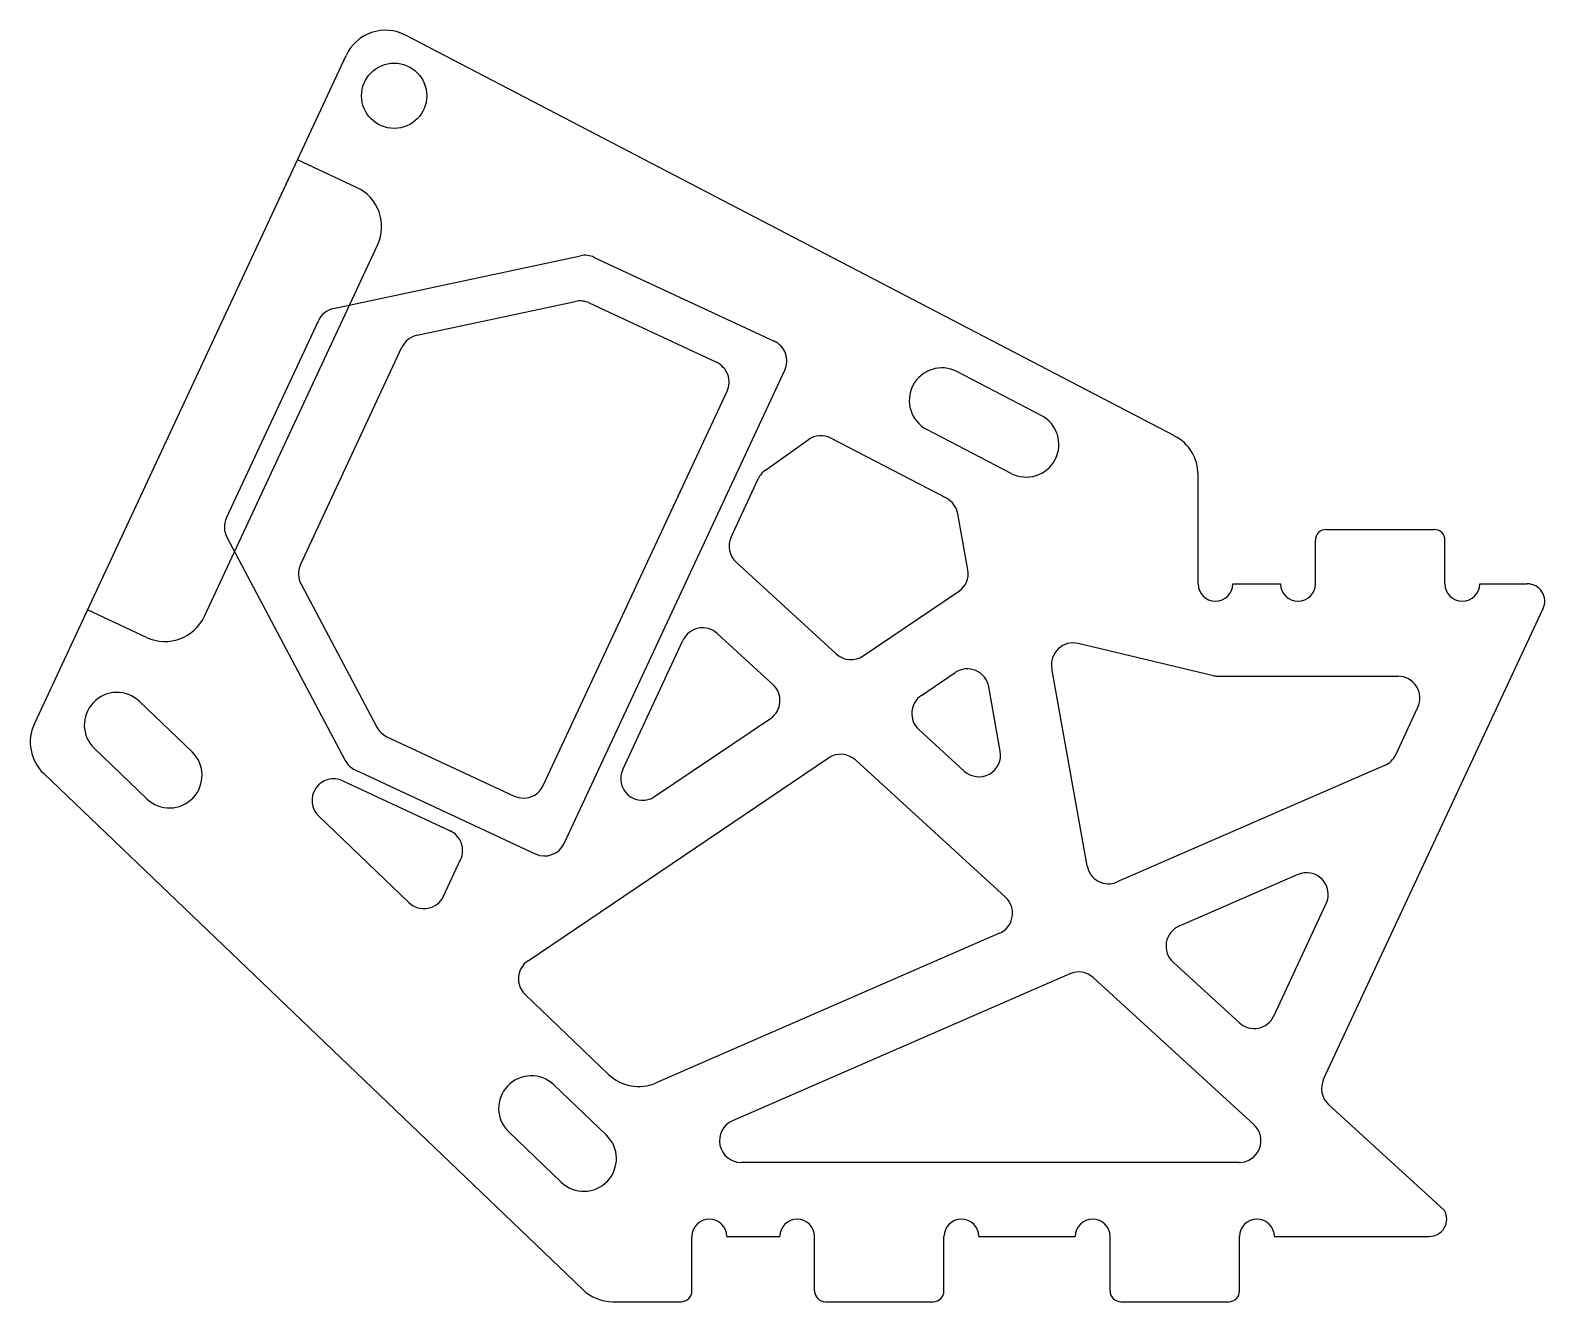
# Model space of a CAD drawing. Header units: millimetres. Extents: x 5 to 74.6, y 5 to 63.4.
import ezdxf

# ---------------------------------------------------------------- set-up
doc = ezdxf.new("R2010")
doc.units = ezdxf.units.MM
doc.layers.add('CUT', color=7, linetype='Continuous')
doc.layers.add('POCKET', color=7, linetype='Continuous')

msp = doc.modelspace()

# ---------------------------------------------------------------- linework, layer by layer
at = {"layer": 'CUT'}
for p, q in [((57.596, 44.797), (22.25, 63.221)), ((5.187, 31.571), (19.513, 62.292)), ((22.78, 49.429), (30.05, 50.984)), ((30.681, 50.913), (36.539, 48.183)), ((17.42, 38.874), (22.083, 48.874)), ((51.467, 45.738), (47.592, 47.758)), ((28.573, 28.727), (37.022, 46.854)), ((38.784, 43.224), (40.755, 44.628)), ((47.108, 41.932), (41.798, 44.7)), ((50.081, 43.078), (46.205, 45.097)), ((37.208, 40.152), (38.457, 42.832)), ((58.671, 38), (58.671, 43.023)), ((48.091, 38.65), (47.631, 41.221)), ((64.567, 40.5), (69.517, 40.5)), ((64.067, 38), (64.067, 40)), ((70.017, 38), (70.017, 40)), ((42.045, 34.777), (37.44, 38.992)), ((17.443, 37.983), (20.926, 31.411)), ((43.279, 34.685), (47.666, 37.645)), ((60.271, 38), (62.467, 38)), ((71.617, 38), (73.805, 38)), ((64.441, 15.227), (74.53, 36.862)), ((39.132, 33.375), (36.575, 35.716)), ((32.229, 29.469), (34.994, 35.401)), ((59.38, 33.777), (53.167, 35.259)), ((53.575, 25.037), (51.951, 34.11)), ((45.954, 32.871), (47.51, 33.921)), ((59.612, 33.75), (67.866, 33.75)), ((49.584, 30.309), (49.054, 33.269)), ((10.02, 32.592), (12.433, 30.281)), ((67.755, 30.146), (68.772, 32.327)), ((33.695, 28.218), (39.017, 31.809)), ((21.387, 30.973), (27.244, 28.243)), ((47.924, 29.395), (45.838, 31.305)), ((7.945, 30.426), (10.358, 28.115)), ((27.877, 20.672), (41.691, 29.995)), ((5.617, 29.282), (30.394, 5.555)), ((49.821, 23.592), (42.926, 29.903)), ((67.248, 29.652), (54.959, 24.297)), ((19.369, 28.945), (24.295, 26.65)), ((18.255, 27.317), (22.401, 23.347)), ((23.999, 23.647), (24.779, 25.321)), ((63.257, 24.64), (57.801, 22.262)), ((62.154, 18.134), (64.563, 23.301)), ((49.546, 21.938), (33.762, 15.059)), ((60.572, 17.819), (57.525, 20.608)), ((52.784, 20.076), (37.277, 13.319)), ((61.241, 13.14), (53.858, 19.897)), ((27.744, 19.121), (31.58, 15.448)), ((29.064, 14.97), (31.477, 12.659)), ((69.999, 9.191), (64.672, 14.066)), ((26.989, 12.803), (29.402, 10.492)), ((60.566, 11.402), (37.677, 11.402)), ((35.41, 5.5), (35.41, 8)), ((37.01, 8), (39.445, 8)), ((41.045, 5.5), (41.045, 8)), ((46.995, 5.5), (46.995, 8)), ((48.595, 8), (53.029, 8)), ((54.629, 5.5), (54.629, 8)), ((60.579, 5.5), (60.579, 8)), ((62.179, 8), (69.301, 8)), ((31.778, 5), (34.91, 5)), ((41.545, 5), (46.495, 5)), ((55.129, 5), (60.079, 5))]:
    msp.add_line(p, q, dxfattribs=at)
msp.add_circle((21.724, 60.437), 1.5, dxfattribs=at)
for centre, radius, start, end in [((21.326, 61.447), 2, 62.46913, 155), ((30.259, 50.007), 1, 65.00996, 102.07592), ((22.989, 48.451), 1, 102.07592, 155), ((36.116, 47.277), 1, 335.00996, 65.00996), ((46.899, 46.428), 1.5, 62.46913, 242.46913), ((50.774, 44.408), 1.5, 242.46913, 62.46913), ((41.335, 43.813), 1, 62.46913, 125.45413), ((56.671, 43.023), 2, 0, 62.46913), ((39.364, 42.409), 1, 125.45413, 155.00996), ((46.646, 41.045), 1, 10.1486, 62.46913), ((64.567, 40), 0.5, 90, 180), ((69.517, 40), 0.5, 0, 90), ((38.115, 39.729), 1, 155.00996, 227.53253), ((18.326, 38.452), 1, 155, 207.92408), ((47.106, 38.474), 1, 304.01157, 10.1486), ((59.471, 38), 0.8, 180, 0), ((63.267, 38), 0.8, 180, 0), ((70.817, 38), 0.8, 180, 0), ((73.805, 37.2), 0.8, 335, 90), ((35.9, 34.978), 1, 47.53253, 155.00996), ((52.935, 34.286), 1, 76.58522, 190.1486), ((42.72, 35.514), 1, 227.53253, 304.01157), ((48.07, 33.092), 1, 10.1486, 124.01157), ((59.612, 34.75), 1, 256.58522, 270), ((67.866, 32.75), 1, 335, 90), ((8.982, 31.509), 1.5, 46.24187, 226.24187), ((38.457, 32.638), 1, 304.01157, 47.53253), ((46.514, 32.042), 1, 124.01157, 227.53253), ((7, 30.726), 2, 155, 226.24187), ((21.81, 31.879), 1, 207.92408, 245.00996), ((11.396, 29.198), 1.5, 226.24187, 46.24187), ((42.251, 29.166), 1, 47.53253, 124.01157), ((48.599, 30.133), 1, 227.53253, 10.1486), ((66.849, 30.569), 1, 293.54689, 335), ((33.136, 29.047), 1, 155.00996, 304.01157), ((18.947, 28.039), 1, 65.00996, 226.24187), ((27.667, 29.149), 1, 245.00996, 335.00996), ((23.872, 25.743), 1, 335.00996, 65.00996), ((54.56, 25.213), 1, 190.1486, 293.54689), ((63.657, 23.724), 1, 335, 113.54689), ((23.092, 24.069), 1, 226.24187, 335.00996), ((49.146, 22.854), 1, 293.54689, 47.53253), ((58.2, 21.346), 1, 113.54689, 227.53253), ((28.436, 19.843), 1, 124.01157, 226.24187), ((53.183, 19.159), 1, 47.53253, 113.54689), ((61.247, 18.557), 1, 227.53253, 335), ((28.026, 13.886), 1.5, 46.24187, 226.24187), ((32.963, 16.893), 2, 226.24187, 293.54689), ((65.347, 14.804), 1, 155, 227.53253), ((37.677, 12.402), 1, 113.54689, 270), ((30.44, 11.575), 1.5, 226.24187, 46.24187), ((60.566, 12.402), 1, 270, 47.53253), ((69.301, 8.8), 0.8, 270, 29.26207), ((36.21, 8), 0.8, 0, 180), ((40.245, 8), 0.8, 0, 180), ((47.795, 8), 0.8, 0, 180), ((53.829, 8), 0.8, 0, 180), ((61.379, 8), 0.8, 0, 180), ((31.778, 7), 2, 226.24187, 270), ((34.91, 5.5), 0.5, 270, 0), ((41.545, 5.5), 0.5, 180, 270), ((46.495, 5.5), 0.5, 270, 0), ((55.129, 5.5), 0.5, 180, 270), ((60.079, 5.5), 0.5, 270, 0)]:
    msp.add_arc(centre, radius, start, end, dxfattribs=at)
at = {"layer": 'POCKET'}
for p, q in [((19.994, 56.225), (17.275, 57.493)), ((13.006, 36.508), (20.961, 53.567)), ((18.937, 50.652), (30.287, 53.08)), ((30.919, 53.009), (39.196, 49.151)), ((14.013, 41.032), (18.24, 50.097)), ((29.541, 26.069), (39.68, 47.822)), ((14.035, 40.141), (19.473, 29.881)), ((10.348, 35.54), (7.629, 36.808)), ((19.934, 29.443), (28.212, 25.585))]:
    msp.add_line(p, q, dxfattribs=at)
for centre, radius, start, end in [((19.149, 54.413), 2, 335, 65), ((30.496, 52.103), 1, 65.00996, 102.07592), ((19.146, 49.674), 1, 102.07592, 155), ((38.774, 48.244), 1, 335.00996, 65.00996), ((14.919, 40.61), 1, 155, 207.92408), ((11.194, 37.353), 2, 245, 335), ((20.357, 30.35), 1, 207.92408, 245.00996), ((28.635, 26.491), 1, 245.00996, 335.00996)]:
    msp.add_arc(centre, radius, start, end, dxfattribs=at)

doc.saveas('drawing.dxf')
